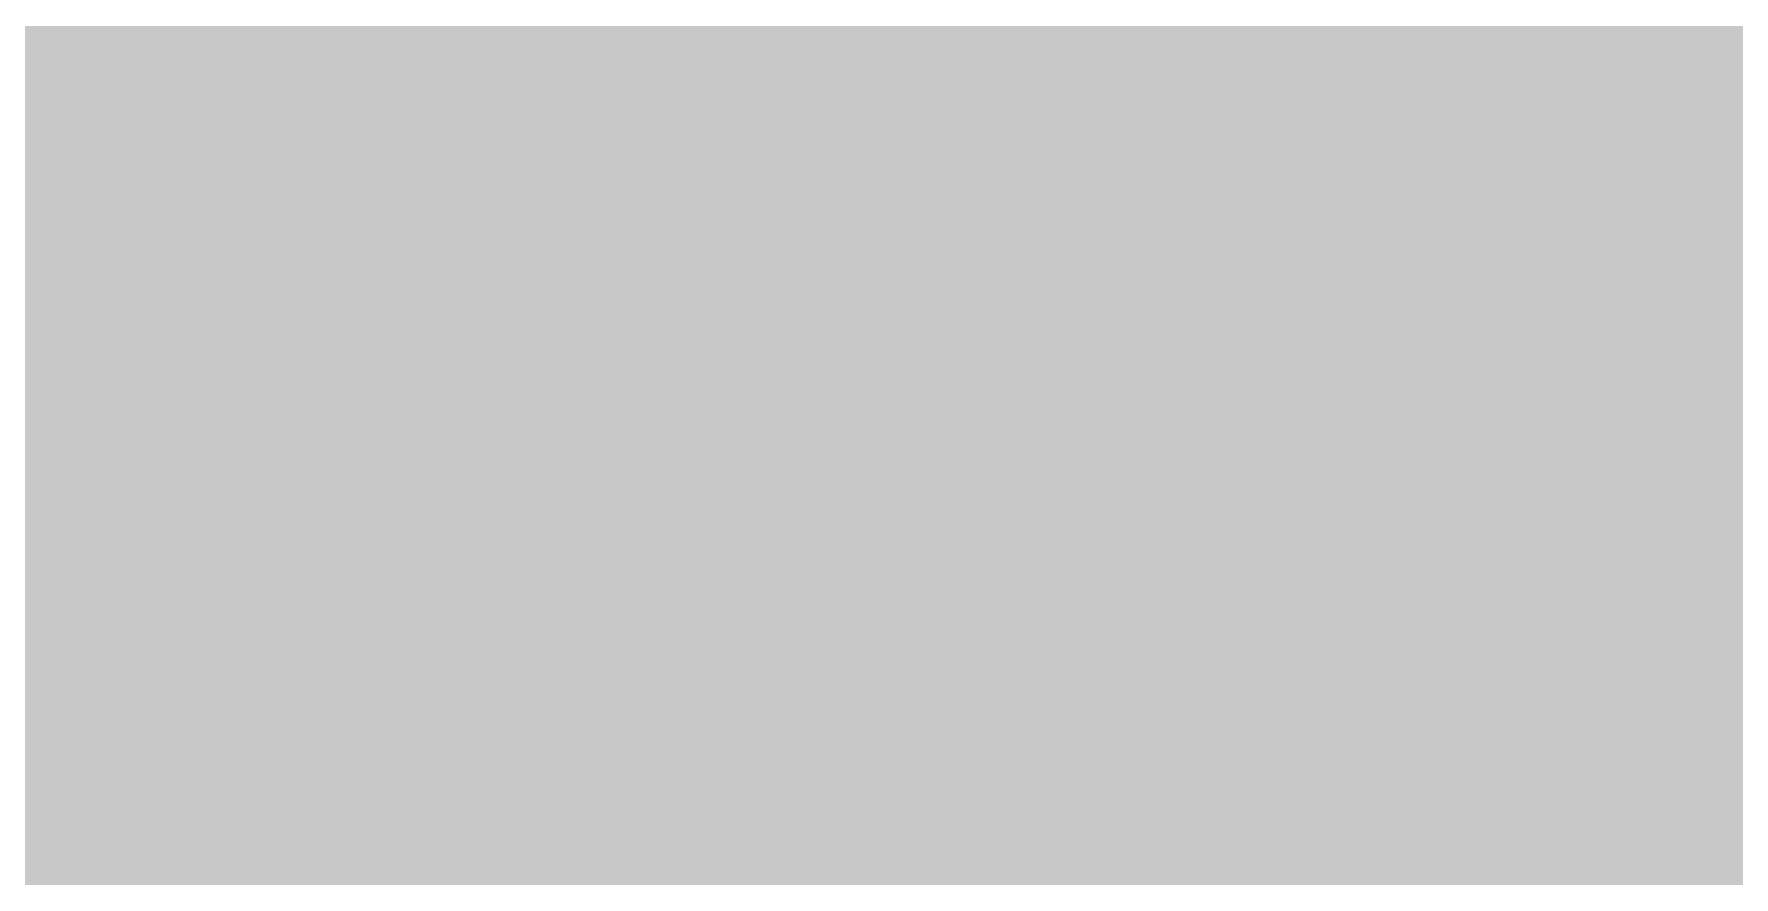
# Model space of a CAD drawing. Header units: millimetres. Extents: x -0.5 to 77.7, y -66.2 to -6.
# Drawn here: x 50.8719 to 51.0859, y -21.3986 to -21.2926 of the extents above; entities that cross this region are included whole.
import ezdxf

# ---------------------------------------------------------------- set-up
doc = ezdxf.new("R2010")
doc.units = ezdxf.units.MM
doc.header["$MEASUREMENT"] = 0
doc.layers.add('Inner1', color=7, linetype='Continuous', true_color=0x999966)
doc.layers.add('Top-Silkscreen-Layer', color=7, linetype='Continuous', true_color=0xffcc00)

msp = doc.modelspace()

# ---------------------------------------------------------------- hatches: boundary and pattern name
at = {"layer": 'Inner1'}
msp.add_hatch(color=256, dxfattribs=at).paths.add_polyline_path([(77.23901, -6.45415), (77.23901, -65.68199), (-0.02286, -65.68199), (-0.02286, -6.45415)])
at = {"layer": 'Top-Silkscreen-Layer'}
for points in [[(50.90016, -21.30916), (50.9181, -21.34071), (50.93604, -21.30916), (50.93291, -21.29484), (50.9181, -21.29484), (50.90329, -21.29484)], [(51.00422, -21.29803), (51.00498, -21.34032), (51.01685, -21.34761), (51.02748, -21.3411), (51.02843, -21.29504)]]:
    msp.add_hatch(color=256, dxfattribs=at).paths.add_polyline_path(points)

# ---------------------------------------------------------------- linework, layer by layer
at = {"layer": 'Top-Silkscreen-Layer', "const_width": 0.254}
for points in [[(50.8056, -21.16383), (50.79089, -21.23622), (50.79867, -21.24896), (50.8181, -21.24896), (50.83754, -21.24896), (50.84532, -21.23622)], [(50.69979, -21.17419), (50.69818, -21.24328), (50.7531, -21.20538)], [(51.1981, -21.40544), (51.21015, -21.47585), (51.23699, -21.40698)], [(51.10412, -21.18342), (51.10599, -21.22727), (51.11888, -21.23401), (51.12724, -21.22795), (51.12537, -21.18236), (51.11514, -21.17456)], [(51.20501, -21.29512), (51.1919, -21.31478), (51.18938, -21.32993), (51.20144, -21.339), (51.21351, -21.34807), (51.22581, -21.34165)], [(51.09685, -21.2953), (51.10092, -21.34434), (51.11372, -21.35396), (51.13091, -21.34456), (51.1481, -21.33516), (51.1481, -21.32106)], [(50.90016, -21.30916), (50.9181, -21.34071), (50.93604, -21.30916), (50.93291, -21.29484), (50.9181, -21.29484), (50.90329, -21.29484)], [(51.00422, -21.29803), (51.00498, -21.34032), (51.01685, -21.34761), (51.02748, -21.3411), (51.02843, -21.29504)], [(50.9981, -21.40521), (50.98404, -21.4311), (50.98247, -21.44955), (50.99602, -21.46394), (51.03908, -21.46293)], [(51.09272, -21.40335), (51.10682, -21.47886), (51.12005, -21.48464), (51.13283, -21.47373), (51.13379, -21.39656)], [(50.90186, -21.40133), (50.8881, -21.40989), (50.8881, -21.43157), (50.8881, -21.45324), (50.9031, -21.46596), (50.9181, -21.47868), (50.9331, -21.46596), (50.9481, -21.45324), (50.9481, -21.43153), (50.9481, -21.40982), (50.93335, -21.40107)]]:
    msp.add_lwpolyline(points, close=True, dxfattribs=at)
for points in [[(51.24536, -21.50781), (51.18154, -21.51112), (51.16195, -21.52669), (51.1526, -21.51345), (51.12315, -21.49711), (51.10305, -21.49402), (51.08261, -21.51027), (51.06216, -21.52652), (51.05347, -21.5133), (51.04477, -21.50008), (51.02202, -21.49714), (50.99927, -21.4942), (50.98956, -21.50534), (50.97043, -21.52063), (50.96101, -21.52477), (50.9529, -21.51243), (50.92202, -21.49714), (50.89927, -21.4942), (50.88849, -21.50656), (50.87771, -21.51893), (50.86165, -21.50622), (50.84366, -21.49182), (50.8549, -21.47028), (50.8681, -21.43048), (50.8681, -21.41054), (50.85272, -21.39569), (50.83022, -21.38085), (50.83435, -21.3673), (50.85216, -21.28887), (50.84122, -21.2719), (50.81706, -21.2719), (50.79289, -21.2719), (50.78719, -21.28624), (50.77037, -21.30057), (50.75106, -21.28624), (50.74287, -21.2719)], [(50.72455, -21.36711), (50.74977, -21.34923), (50.78489, -21.34887), (50.80297, -21.36647), (50.8056, -21.38085), (50.7881, -21.39232), (50.77014, -21.40379), (50.74947, -21.39232), (50.71778, -21.38085)]]:
    msp.add_lwpolyline(points, dxfattribs=at)

doc.saveas('drawing.dxf')
